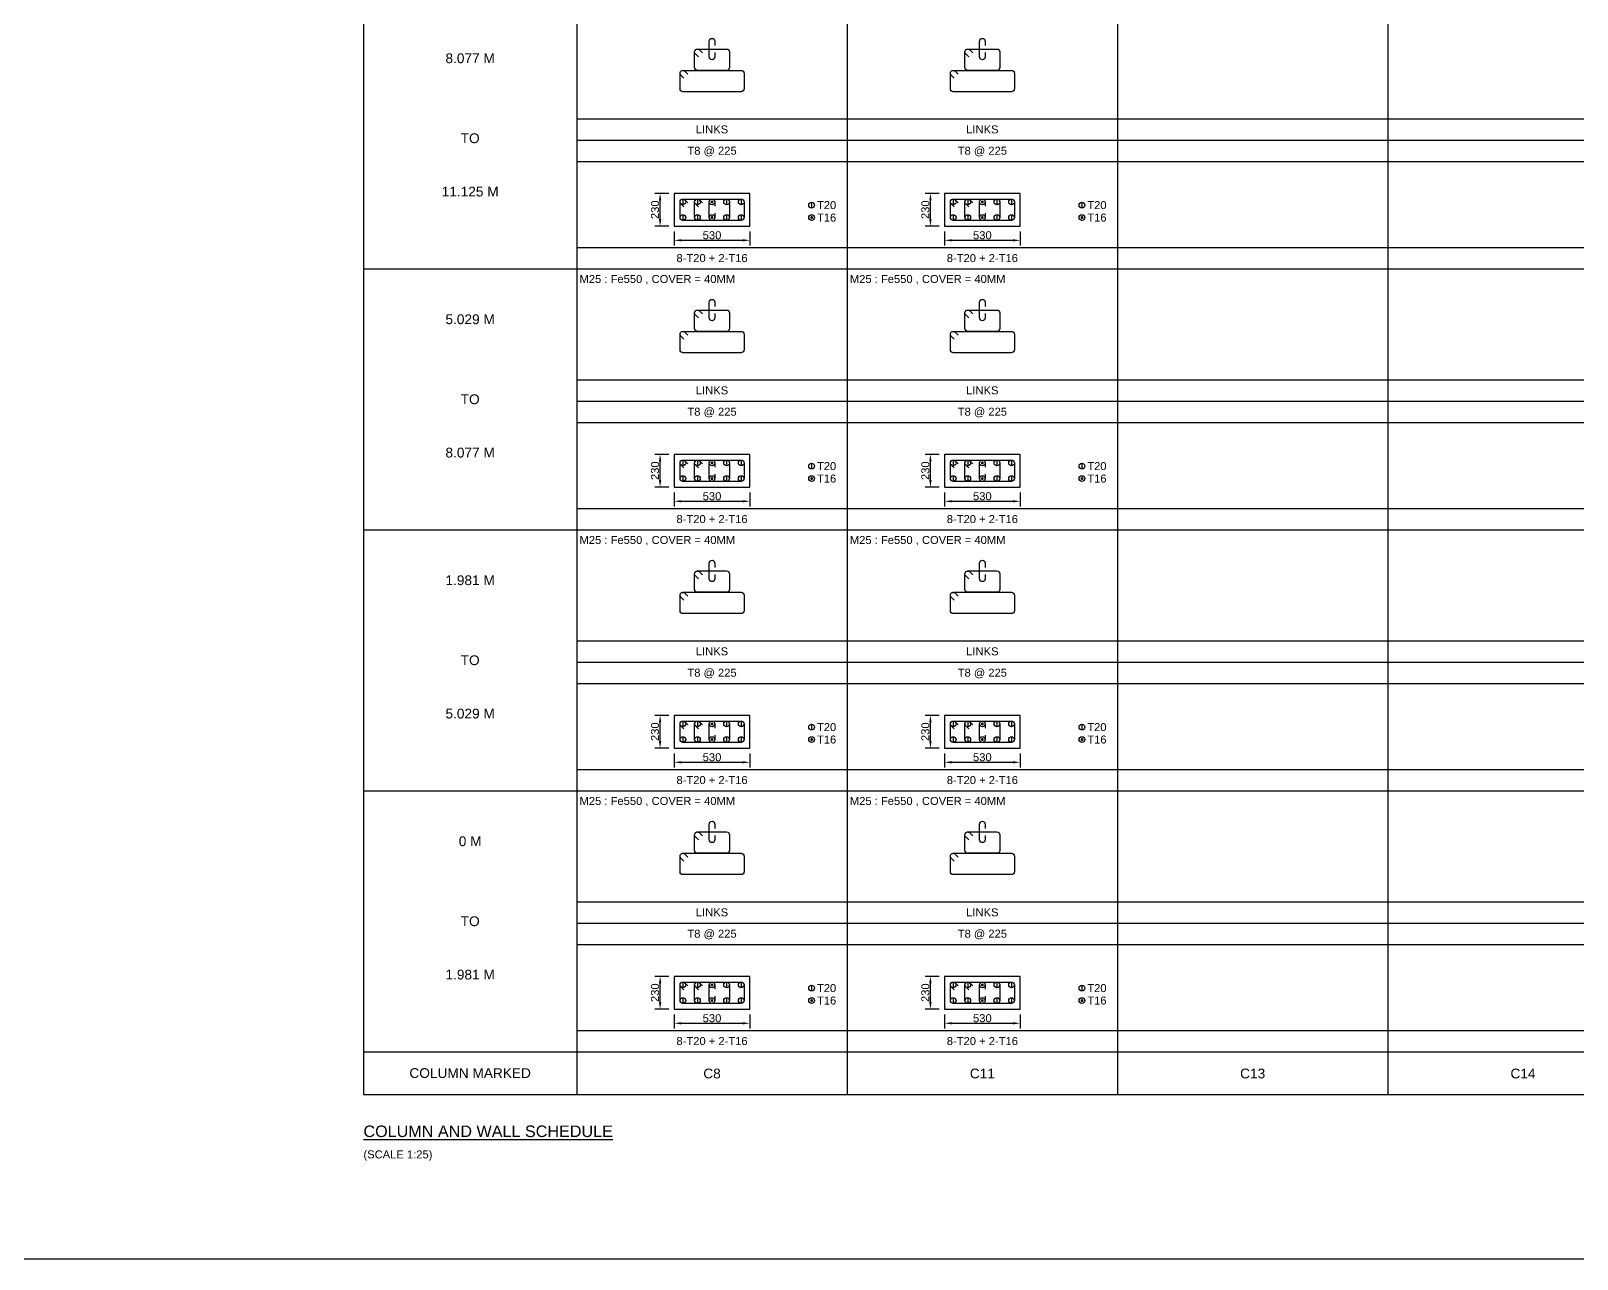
# Model space of a CAD drawing. Header units: inches. Extents: x -816171 to 9366335, y -450961 to 689132.
# Drawn here: x -94501 to -51032, y -22508 to 12033 of the extents above; entities that cross this region are included whole.
import ezdxf
from ezdxf.enums import TextEntityAlignment as Align

# ---------------------------------------------------------------- set-up
doc = ezdxf.new("R2010")
doc.units = ezdxf.units.IN
doc.header["$MEASUREMENT"] = 0
for name, color, linetype in [('Concrete Line', 2, 'Continuous'), ('Dim', 31, 'Continuous'), ('Labels', 4, 'Continuous'), ('Link', 225, 'Continuous'), ('Reinforcement', 130, 'Continuous'), ('Schedule Border', 60, 'Continuous'), ('Schedule Header', 4, 'Continuous'), ('Schedule Line', 60, 'Continuous'), ('Text', 31, 'Continuous')]:
    doc.layers.add(name, color=color, linetype=linetype)
doc.styles.add('SC-COL1', font='SansSerif')
doc.styles.add('SC-COL2', font='SansSerif')
doc.dimstyles.new('ColumnSch', dxfattribs={"dimtxt": 225, "dimasz": 200, "dimexe": 150, "dimexo": 150, "dimgap": 25, "dimtad": 1, "dimtoh": 1, "dimdec": 4, "dimzin": 0, "dimdsep": 46, "dimtxsty": 'SC-COL2', "dimcen": 0.09, "dimclrd": 8, "dimclre": 8, "dimclrt": 31, "dimadec": 0, "dimazin": 0, "dimtfac": 1, "dimtdec": 0, "dimtix": 1, "dimtofl": 0, "dimtmove": 0, "dimatfit": 3, "dimfxl": 1, "dimtolj": 1, "dimtzin": 0, "dimarcsym": 0})

# ---------------------------------------------------------------- blocks, each defined once
blk = doc.blocks.new('*D320')
at = {"layer": 'DEFPOINTS', "color": 0, "transparency": 16777216}
for p in [(-76413, -15476), (-74293, -15476), (-74293, -15876)]:
    blk.add_point(p, dxfattribs=at)
at = {"layer": 'Dim', "color": 8, "lineweight": -2, "transparency": 16777216}
for p, q in [((-76413, -15626), (-76413, -16026)), ((-74293, -15626), (-74293, -16026)), ((-76213, -15876), (-74493, -15876))]:
    blk.add_line(p, q, dxfattribs=at)
at = {"layer": 'Dim', "color": 8, "transparency": 16777216}
for points in [[(-76213, -15843), (-76213, -15909), (-76413, -15876)], [(-74493, -15843), (-74493, -15909), (-74293, -15876)]]:
    blk.add_solid(points, dxfattribs=at)
at = {"layer": 'Dim', "color": 31, "transparency": 16777216, "insert": (-75353, -15735), "char_height": 225, "attachment_point": 5, "style": 'SC-COL2'}
blk.add_mtext('\\A1;530', dxfattribs=at)
blk = doc.blocks.new('*D321')
at = {"layer": 'DEFPOINTS', "color": 0, "transparency": 16777216}
for p in [(-76813, -14556), (-76413, -14556), (-76413, -15476)]:
    blk.add_point(p, dxfattribs=at)
at = {"layer": 'Dim', "color": 8, "lineweight": -2, "transparency": 16777216}
for p, q in [((-76563, -14556), (-76963, -14556)), ((-76813, -15276), (-76813, -14756)), ((-76563, -15476), (-76963, -15476))]:
    blk.add_line(p, q, dxfattribs=at)
at = {"layer": 'Dim', "color": 8, "transparency": 16777216}
for points in [[(-76846, -14756), (-76779, -14756), (-76813, -14556)], [(-76846, -15276), (-76779, -15276), (-76813, -15476)]]:
    blk.add_solid(points, dxfattribs=at)
at = {"layer": 'Dim', "color": 31, "transparency": 16777216, "insert": (-76954, -15016), "char_height": 225, "attachment_point": 5, "rotation": 90, "style": 'SC-COL2'}
blk.add_mtext('\\A1;230', dxfattribs=at)
blk = doc.blocks.new('*D322')
at = {"layer": 'DEFPOINTS', "color": 0, "transparency": 16777216}
for p in [(-76413, -8136), (-74293, -8136), (-74293, -8536)]:
    blk.add_point(p, dxfattribs=at)
at = {"layer": 'Dim', "color": 8, "lineweight": -2, "transparency": 16777216}
for p, q in [((-76413, -8286), (-76413, -8686)), ((-76213, -8536), (-74493, -8536)), ((-74293, -8286), (-74293, -8686))]:
    blk.add_line(p, q, dxfattribs=at)
at = {"layer": 'Dim', "color": 8, "transparency": 16777216}
for points in [[(-76213, -8503), (-76213, -8569), (-76413, -8536)], [(-74493, -8503), (-74493, -8569), (-74293, -8536)]]:
    blk.add_solid(points, dxfattribs=at)
at = {"layer": 'Dim', "color": 31, "transparency": 16777216, "insert": (-75353, -8395), "char_height": 225, "attachment_point": 5, "style": 'SC-COL2'}
blk.add_mtext('\\A1;530', dxfattribs=at)
blk = doc.blocks.new('*D323')
at = {"layer": 'DEFPOINTS', "color": 0, "transparency": 16777216}
for p in [(-76813, -7216), (-76413, -7216), (-76413, -8136)]:
    blk.add_point(p, dxfattribs=at)
at = {"layer": 'Dim', "color": 8, "lineweight": -2, "transparency": 16777216}
for p, q in [((-76563, -7216), (-76963, -7216)), ((-76813, -7936), (-76813, -7416)), ((-76563, -8136), (-76963, -8136))]:
    blk.add_line(p, q, dxfattribs=at)
at = {"layer": 'Dim', "color": 8, "transparency": 16777216}
for points in [[(-76846, -7416), (-76779, -7416), (-76813, -7216)], [(-76846, -7936), (-76779, -7936), (-76813, -8136)]]:
    blk.add_solid(points, dxfattribs=at)
at = {"layer": 'Dim', "color": 31, "transparency": 16777216, "insert": (-76954, -7676), "char_height": 225, "attachment_point": 5, "rotation": 90, "style": 'SC-COL2'}
blk.add_mtext('\\A1;230', dxfattribs=at)
blk = doc.blocks.new('*D318')
at = {"layer": 'DEFPOINTS', "color": 0, "transparency": 16777216}
for p in [(-76413, -796), (-74293, -796), (-74293, -1196)]:
    blk.add_point(p, dxfattribs=at)
at = {"layer": 'Dim', "color": 8, "lineweight": -2, "transparency": 16777216}
for p, q in [((-76413, -946), (-76413, -1346)), ((-76213, -1196), (-74493, -1196)), ((-74293, -946), (-74293, -1346))]:
    blk.add_line(p, q, dxfattribs=at)
at = {"layer": 'Dim', "color": 8, "transparency": 16777216}
for points in [[(-76213, -1163), (-76213, -1229), (-76413, -1196)], [(-74493, -1163), (-74493, -1229), (-74293, -1196)]]:
    blk.add_solid(points, dxfattribs=at)
at = {"layer": 'Dim', "color": 31, "transparency": 16777216, "insert": (-75353, -1055), "char_height": 225, "attachment_point": 5, "style": 'SC-COL2'}
blk.add_mtext('\\A1;530', dxfattribs=at)
blk = doc.blocks.new('*D319')
at = {"layer": 'DEFPOINTS', "color": 0, "transparency": 16777216}
for p in [(-76813, 124), (-76413, 124), (-76413, -796)]:
    blk.add_point(p, dxfattribs=at)
at = {"layer": 'Dim', "color": 8, "lineweight": -2, "transparency": 16777216}
for p, q in [((-76563, 124), (-76963, 124)), ((-76813, -596), (-76813, -76)), ((-76563, -796), (-76963, -796))]:
    blk.add_line(p, q, dxfattribs=at)
at = {"layer": 'Dim', "color": 8, "transparency": 16777216}
for points in [[(-76846, -76), (-76779, -76), (-76813, 124)], [(-76846, -596), (-76779, -596), (-76813, -796)]]:
    blk.add_solid(points, dxfattribs=at)
at = {"layer": 'Dim', "color": 31, "transparency": 16777216, "insert": (-76954, -336), "char_height": 225, "attachment_point": 5, "rotation": 90, "style": 'SC-COL2'}
blk.add_mtext('\\A1;230', dxfattribs=at)
blk = doc.blocks.new('*D314')
at = {"layer": 'DEFPOINTS', "color": 0, "transparency": 16777216}
for p in [(-76413, 6544), (-74293, 6544), (-74293, 6144)]:
    blk.add_point(p, dxfattribs=at)
at = {"layer": 'Dim', "color": 8, "lineweight": -2, "transparency": 16777216}
for p, q in [((-76413, 6394), (-76413, 5994)), ((-76213, 6144), (-74493, 6144)), ((-74293, 6394), (-74293, 5994))]:
    blk.add_line(p, q, dxfattribs=at)
at = {"layer": 'Dim', "color": 8, "transparency": 16777216}
for points in [[(-76213, 6177), (-76213, 6111), (-76413, 6144)], [(-74493, 6177), (-74493, 6111), (-74293, 6144)]]:
    blk.add_solid(points, dxfattribs=at)
at = {"layer": 'Dim', "color": 31, "transparency": 16777216, "insert": (-75353, 6285), "char_height": 225, "attachment_point": 5, "style": 'SC-COL2'}
blk.add_mtext('\\A1;530', dxfattribs=at)
blk = doc.blocks.new('*D315')
at = {"layer": 'DEFPOINTS', "color": 0, "transparency": 16777216}
for p in [(-76813, 7464), (-76413, 7464), (-76413, 6544)]:
    blk.add_point(p, dxfattribs=at)
at = {"layer": 'Dim', "color": 8, "lineweight": -2, "transparency": 16777216}
for p, q in [((-76563, 7464), (-76963, 7464)), ((-76813, 6744), (-76813, 7264)), ((-76563, 6544), (-76963, 6544))]:
    blk.add_line(p, q, dxfattribs=at)
at = {"layer": 'Dim', "color": 8, "transparency": 16777216}
for points in [[(-76846, 7264), (-76779, 7264), (-76813, 7464)], [(-76846, 6744), (-76779, 6744), (-76813, 6544)]]:
    blk.add_solid(points, dxfattribs=at)
at = {"layer": 'Dim', "color": 31, "transparency": 16777216, "insert": (-76954, 7004), "char_height": 225, "attachment_point": 5, "rotation": 90, "style": 'SC-COL2'}
blk.add_mtext('\\A1;230', dxfattribs=at)
blk = doc.blocks.new('*D316')
at = {"layer": 'DEFPOINTS', "color": 0, "transparency": 16777216}
for p in [(-68813, -15476), (-66693, -15476), (-66693, -15876)]:
    blk.add_point(p, dxfattribs=at)
at = {"layer": 'Dim', "color": 8, "lineweight": -2, "transparency": 16777216}
for p, q in [((-68813, -15626), (-68813, -16026)), ((-66693, -15626), (-66693, -16026)), ((-68613, -15876), (-66893, -15876))]:
    blk.add_line(p, q, dxfattribs=at)
at = {"layer": 'Dim', "color": 8, "transparency": 16777216}
for points in [[(-68613, -15843), (-68613, -15909), (-68813, -15876)], [(-66893, -15843), (-66893, -15909), (-66693, -15876)]]:
    blk.add_solid(points, dxfattribs=at)
at = {"layer": 'Dim', "color": 31, "transparency": 16777216, "insert": (-67753, -15735), "char_height": 225, "attachment_point": 5, "style": 'SC-COL2'}
blk.add_mtext('\\A1;530', dxfattribs=at)
blk = doc.blocks.new('*D317')
at = {"layer": 'DEFPOINTS', "color": 0, "transparency": 16777216}
for p in [(-69213, -14556), (-68813, -14556), (-68813, -15476)]:
    blk.add_point(p, dxfattribs=at)
at = {"layer": 'Dim', "color": 8, "lineweight": -2, "transparency": 16777216}
for p, q in [((-68963, -14556), (-69363, -14556)), ((-69213, -15276), (-69213, -14756)), ((-68963, -15476), (-69363, -15476))]:
    blk.add_line(p, q, dxfattribs=at)
at = {"layer": 'Dim', "color": 8, "transparency": 16777216}
for points in [[(-69246, -14756), (-69179, -14756), (-69213, -14556)], [(-69246, -15276), (-69179, -15276), (-69213, -15476)]]:
    blk.add_solid(points, dxfattribs=at)
at = {"layer": 'Dim', "color": 31, "transparency": 16777216, "insert": (-69354, -15016), "char_height": 225, "attachment_point": 5, "rotation": 90, "style": 'SC-COL2'}
blk.add_mtext('\\A1;230', dxfattribs=at)
blk = doc.blocks.new('*D312')
at = {"layer": 'DEFPOINTS', "color": 0, "transparency": 16777216}
for p in [(-68813, -8136), (-66693, -8136), (-66693, -8536)]:
    blk.add_point(p, dxfattribs=at)
at = {"layer": 'Dim', "color": 8, "lineweight": -2, "transparency": 16777216}
for p, q in [((-68813, -8286), (-68813, -8686)), ((-68613, -8536), (-66893, -8536)), ((-66693, -8286), (-66693, -8686))]:
    blk.add_line(p, q, dxfattribs=at)
at = {"layer": 'Dim', "color": 8, "transparency": 16777216}
for points in [[(-68613, -8503), (-68613, -8569), (-68813, -8536)], [(-66893, -8503), (-66893, -8569), (-66693, -8536)]]:
    blk.add_solid(points, dxfattribs=at)
at = {"layer": 'Dim', "color": 31, "transparency": 16777216, "insert": (-67753, -8395), "char_height": 225, "attachment_point": 5, "style": 'SC-COL2'}
blk.add_mtext('\\A1;530', dxfattribs=at)
blk = doc.blocks.new('*D313')
at = {"layer": 'DEFPOINTS', "color": 0, "transparency": 16777216}
for p in [(-69213, -7216), (-68813, -7216), (-68813, -8136)]:
    blk.add_point(p, dxfattribs=at)
at = {"layer": 'Dim', "color": 8, "lineweight": -2, "transparency": 16777216}
for p, q in [((-68963, -7216), (-69363, -7216)), ((-69213, -7936), (-69213, -7416)), ((-68963, -8136), (-69363, -8136))]:
    blk.add_line(p, q, dxfattribs=at)
at = {"layer": 'Dim', "color": 8, "transparency": 16777216}
for points in [[(-69246, -7416), (-69179, -7416), (-69213, -7216)], [(-69246, -7936), (-69179, -7936), (-69213, -8136)]]:
    blk.add_solid(points, dxfattribs=at)
at = {"layer": 'Dim', "color": 31, "transparency": 16777216, "insert": (-69354, -7676), "char_height": 225, "attachment_point": 5, "rotation": 90, "style": 'SC-COL2'}
blk.add_mtext('\\A1;230', dxfattribs=at)
blk = doc.blocks.new('*D308')
at = {"layer": 'DEFPOINTS', "color": 0, "transparency": 16777216}
for p in [(-68813, -796), (-66693, -796), (-66693, -1196)]:
    blk.add_point(p, dxfattribs=at)
at = {"layer": 'Dim', "color": 8, "lineweight": -2, "transparency": 16777216}
for p, q in [((-68813, -946), (-68813, -1346)), ((-68613, -1196), (-66893, -1196)), ((-66693, -946), (-66693, -1346))]:
    blk.add_line(p, q, dxfattribs=at)
at = {"layer": 'Dim', "color": 8, "transparency": 16777216}
for points in [[(-68613, -1163), (-68613, -1229), (-68813, -1196)], [(-66893, -1163), (-66893, -1229), (-66693, -1196)]]:
    blk.add_solid(points, dxfattribs=at)
at = {"layer": 'Dim', "color": 31, "transparency": 16777216, "insert": (-67753, -1055), "char_height": 225, "attachment_point": 5, "style": 'SC-COL2'}
blk.add_mtext('\\A1;530', dxfattribs=at)
blk = doc.blocks.new('*D309')
at = {"layer": 'DEFPOINTS', "color": 0, "transparency": 16777216}
for p in [(-69213, 124), (-68813, 124), (-68813, -796)]:
    blk.add_point(p, dxfattribs=at)
at = {"layer": 'Dim', "color": 8, "lineweight": -2, "transparency": 16777216}
for p, q in [((-68963, 124), (-69363, 124)), ((-69213, -596), (-69213, -76)), ((-68963, -796), (-69363, -796))]:
    blk.add_line(p, q, dxfattribs=at)
at = {"layer": 'Dim', "color": 8, "transparency": 16777216}
for points in [[(-69246, -76), (-69179, -76), (-69213, 124)], [(-69246, -596), (-69179, -596), (-69213, -796)]]:
    blk.add_solid(points, dxfattribs=at)
at = {"layer": 'Dim', "color": 31, "transparency": 16777216, "insert": (-69354, -336), "char_height": 225, "attachment_point": 5, "rotation": 90, "style": 'SC-COL2'}
blk.add_mtext('\\A1;230', dxfattribs=at)
blk = doc.blocks.new('*D310')
at = {"layer": 'DEFPOINTS', "color": 0, "transparency": 16777216}
for p in [(-68813, 6544), (-66693, 6544), (-66693, 6144)]:
    blk.add_point(p, dxfattribs=at)
at = {"layer": 'Dim', "color": 8, "lineweight": -2, "transparency": 16777216}
for p, q in [((-68813, 6394), (-68813, 5994)), ((-68613, 6144), (-66893, 6144)), ((-66693, 6394), (-66693, 5994))]:
    blk.add_line(p, q, dxfattribs=at)
at = {"layer": 'Dim', "color": 8, "transparency": 16777216}
for points in [[(-68613, 6177), (-68613, 6111), (-68813, 6144)], [(-66893, 6177), (-66893, 6111), (-66693, 6144)]]:
    blk.add_solid(points, dxfattribs=at)
at = {"layer": 'Dim', "color": 31, "transparency": 16777216, "insert": (-67753, 6285), "char_height": 225, "attachment_point": 5, "style": 'SC-COL2'}
blk.add_mtext('\\A1;530', dxfattribs=at)
blk = doc.blocks.new('*D311')
at = {"layer": 'DEFPOINTS', "color": 0, "transparency": 16777216}
for p in [(-69213, 7464), (-68813, 7464), (-68813, 6544)]:
    blk.add_point(p, dxfattribs=at)
at = {"layer": 'Dim', "color": 8, "lineweight": -2, "transparency": 16777216}
for p, q in [((-68963, 7464), (-69363, 7464)), ((-69213, 6744), (-69213, 7264)), ((-68963, 6544), (-69363, 6544))]:
    blk.add_line(p, q, dxfattribs=at)
at = {"layer": 'Dim', "color": 8, "transparency": 16777216}
for points in [[(-69246, 7264), (-69179, 7264), (-69213, 7464)], [(-69246, 6744), (-69179, 6744), (-69213, 6544)]]:
    blk.add_solid(points, dxfattribs=at)
at = {"layer": 'Dim', "color": 31, "transparency": 16777216, "insert": (-69354, 7004), "char_height": 225, "attachment_point": 5, "rotation": 90, "style": 'SC-COL2'}
blk.add_mtext('\\A1;230', dxfattribs=at)

msp = doc.modelspace()

# ---------------------------------------------------------------- linework, layer by layer
msp.add_lwpolyline([(-95907.23439, 31770.64531), (-10397.00069, 31770.64531), (-10397.00069, -22507.8199), (-95907.23439, -22507.8199)])
at = {"layer": 'Concrete Line'}
for points in [[(-74292.59089, 7463.89596), (-76412.59089, 7463.89596)], [(-76412.59089, 7463.89596), (-76412.59089, 6543.89596)], [(-74292.59089, 6543.89596), (-74292.59089, 7463.89596)], [(-66692.59089, 7463.89596), (-68812.59089, 7463.89596)], [(-68812.59089, 7463.89596), (-68812.59089, 6543.89596)], [(-66692.59089, 6543.89596), (-66692.59089, 7463.89596)], [(-76412.59089, 6543.89596), (-74292.59089, 6543.89596)], [(-68812.59089, 6543.89596), (-66692.59089, 6543.89596)], [(-74292.59089, 123.89596), (-76412.59089, 123.89596)], [(-76412.59089, 123.89596), (-76412.59089, -796.10404)], [(-74292.59089, -796.10404), (-74292.59089, 123.89596)], [(-66692.59089, 123.89596), (-68812.59089, 123.89596)], [(-68812.59089, 123.89596), (-68812.59089, -796.10404)], [(-66692.59089, -796.10404), (-66692.59089, 123.89596)], [(-76412.59089, -796.10404), (-74292.59089, -796.10404)], [(-68812.59089, -796.10404), (-66692.59089, -796.10404)], [(-74292.59089, -7216.10404), (-76412.59089, -7216.10404)], [(-76412.59089, -7216.10404), (-76412.59089, -8136.10404)], [(-74292.59089, -8136.10404), (-74292.59089, -7216.10404)], [(-66692.59089, -7216.10404), (-68812.59089, -7216.10404)], [(-68812.59089, -7216.10404), (-68812.59089, -8136.10404)], [(-66692.59089, -8136.10404), (-66692.59089, -7216.10404)], [(-76412.59089, -8136.10404), (-74292.59089, -8136.10404)], [(-68812.59089, -8136.10404), (-66692.59089, -8136.10404)], [(-74292.59089, -14556.10404), (-76412.59089, -14556.10404)], [(-76412.59089, -14556.10404), (-76412.59089, -15476.10404)], [(-74292.59089, -15476.10404), (-74292.59089, -14556.10404)], [(-66692.59089, -14556.10404), (-68812.59089, -14556.10404)], [(-68812.59089, -14556.10404), (-68812.59089, -15476.10404)], [(-66692.59089, -15476.10404), (-66692.59089, -14556.10404)], [(-76412.59089, -15476.10404), (-74292.59089, -15476.10404)], [(-68812.59089, -15476.10404), (-66692.59089, -15476.10404)]]:
    msp.add_lwpolyline(points, dxfattribs=at)
at = {"layer": 'Link'}
for points in [[(-75272.59089, 11423.89596), (-75272.59089, 11303.89596, -1), (-75432.59089, 11303.89596), (-75432.59089, 11743.89596, -1), (-75272.59089, 11743.89596), (-75272.59089, 11623.89596)], [(-67672.59089, 11423.89596), (-67672.59089, 11303.89596, -1), (-67832.59089, 11303.89596), (-67832.59089, 11743.89596, -1), (-67672.59089, 11743.89596), (-67672.59089, 11623.89596)], [(-75734.30688, 11302.47456), (-75819.15954, 11387.32752, -0.6681779738), (-75762.59089, 11523.89596), (-74942.59089, 11523.89596, -0.4142135624), (-74862.59089, 11443.89596), (-74862.59089, 11003.89596, -0.4142135624), (-74942.59089, 10923.89596), (-75762.59089, 10923.89596, -0.4142135624), (-75842.59089, 11003.89596), (-75842.59089, 11443.89596, -0.6681793021), (-75706.02225, 11500.4644), (-75621.16959, 11415.61143)], [(-68134.30688, 11302.47456), (-68219.15954, 11387.32752, -0.6681779738), (-68162.59089, 11523.89596), (-67342.59089, 11523.89596, -0.4142135624), (-67262.59089, 11443.89596), (-67262.59089, 11003.89596, -0.4142135624), (-67342.59089, 10923.89596), (-68162.59089, 10923.89596, -0.4142135624), (-68242.59089, 11003.89596), (-68242.59089, 11443.89596, -0.6681793021), (-68106.02225, 11500.4644), (-68021.16959, 11415.61143)], [(-76144.30688, 10702.47456), (-76229.15954, 10787.32752, -0.6681779738), (-76172.59089, 10923.89596), (-74532.59089, 10923.89596, -0.4142135624), (-74452.59089, 10843.89596), (-74452.59089, 10403.89596, -0.4142135624), (-74532.59089, 10323.89596), (-76172.59089, 10323.89596, -0.4142135624), (-76252.59089, 10403.89596), (-76252.59089, 10843.89596, -0.6681793021), (-76116.02225, 10900.4644), (-76031.16959, 10815.61143)], [(-68544.30688, 10702.47456), (-68629.15954, 10787.32752, -0.6681779738), (-68572.59089, 10923.89596), (-66932.59089, 10923.89596, -0.4142135624), (-66852.59089, 10843.89596), (-66852.59089, 10403.89596, -0.4142135624), (-66932.59089, 10323.89596), (-68572.59089, 10323.89596, -0.4142135624), (-68652.59089, 10403.89596), (-68652.59089, 10843.89596, -0.6681793021), (-68516.02225, 10900.4644), (-68431.16959, 10815.61143)], [(-76144.30688, 7082.47456), (-76229.15954, 7167.32752, -0.6681779738), (-76172.59089, 7303.89596), (-74532.59089, 7303.89596, -0.4142135624), (-74452.59089, 7223.89596), (-74452.59089, 6783.89596, -0.4142135624), (-74532.59089, 6703.89596), (-76172.59089, 6703.89596, -0.4142135624), (-76252.59089, 6783.89596), (-76252.59089, 7223.89596, -0.6681793021), (-76116.02225, 7280.4644), (-76031.16959, 7195.61143)], [(-75734.30688, 7082.47456), (-75819.15954, 7167.32752, -0.6681779738), (-75762.59089, 7303.89596), (-74942.59089, 7303.89596, -0.4142135624), (-74862.59089, 7223.89596), (-74862.59089, 6783.89596, -0.4142135624), (-74942.59089, 6703.89596), (-75762.59089, 6703.89596, -0.4142135624), (-75842.59089, 6783.89596), (-75842.59089, 7223.89596, -0.6681793021), (-75706.02225, 7280.4644), (-75621.16959, 7195.61143)], [(-75272.59089, 6903.89596), (-75272.59089, 6783.89596, -1), (-75432.59089, 6783.89596), (-75432.59089, 7223.89596, -1), (-75272.59089, 7223.89596), (-75272.59089, 7103.89596)], [(-68544.30688, 7082.47456), (-68629.15954, 7167.32752, -0.6681779738), (-68572.59089, 7303.89596), (-66932.59089, 7303.89596, -0.4142135624), (-66852.59089, 7223.89596), (-66852.59089, 6783.89596, -0.4142135624), (-66932.59089, 6703.89596), (-68572.59089, 6703.89596, -0.4142135624), (-68652.59089, 6783.89596), (-68652.59089, 7223.89596, -0.6681793021), (-68516.02225, 7280.4644), (-68431.16959, 7195.61143)], [(-68134.30688, 7082.47456), (-68219.15954, 7167.32752, -0.6681779738), (-68162.59089, 7303.89596), (-67342.59089, 7303.89596, -0.4142135624), (-67262.59089, 7223.89596), (-67262.59089, 6783.89596, -0.4142135624), (-67342.59089, 6703.89596), (-68162.59089, 6703.89596, -0.4142135624), (-68242.59089, 6783.89596), (-68242.59089, 7223.89596, -0.6681793021), (-68106.02225, 7280.4644), (-68021.16959, 7195.61143)], [(-67672.59089, 6903.89596), (-67672.59089, 6783.89596, -1), (-67832.59089, 6783.89596), (-67832.59089, 7223.89596, -1), (-67672.59089, 7223.89596), (-67672.59089, 7103.89596)], [(-75272.59089, 4083.89596), (-75272.59089, 3963.89596, -1), (-75432.59089, 3963.89596), (-75432.59089, 4403.89596, -1), (-75272.59089, 4403.89596), (-75272.59089, 4283.89596)], [(-67672.59089, 4083.89596), (-67672.59089, 3963.89596, -1), (-67832.59089, 3963.89596), (-67832.59089, 4403.89596, -1), (-67672.59089, 4403.89596), (-67672.59089, 4283.89596)], [(-75734.30688, 3962.47456), (-75819.15954, 4047.32752, -0.6681779738), (-75762.59089, 4183.89596), (-74942.59089, 4183.89596, -0.4142135624), (-74862.59089, 4103.89596), (-74862.59089, 3663.89596, -0.4142135624), (-74942.59089, 3583.89596), (-75762.59089, 3583.89596, -0.4142135624), (-75842.59089, 3663.89596), (-75842.59089, 4103.89596, -0.6681793021), (-75706.02225, 4160.4644), (-75621.16959, 4075.61143)], [(-68134.30688, 3962.47456), (-68219.15954, 4047.32752, -0.6681779738), (-68162.59089, 4183.89596), (-67342.59089, 4183.89596, -0.4142135624), (-67262.59089, 4103.89596), (-67262.59089, 3663.89596, -0.4142135624), (-67342.59089, 3583.89596), (-68162.59089, 3583.89596, -0.4142135624), (-68242.59089, 3663.89596), (-68242.59089, 4103.89596, -0.6681793021), (-68106.02225, 4160.4644), (-68021.16959, 4075.61143)], [(-76144.30688, 3362.47456), (-76229.15954, 3447.32752, -0.6681779738), (-76172.59089, 3583.89596), (-74532.59089, 3583.89596, -0.4142135624), (-74452.59089, 3503.89596), (-74452.59089, 3063.89596, -0.4142135624), (-74532.59089, 2983.89596), (-76172.59089, 2983.89596, -0.4142135624), (-76252.59089, 3063.89596), (-76252.59089, 3503.89596, -0.6681793021), (-76116.02225, 3560.4644), (-76031.16959, 3475.61143)], [(-68544.30688, 3362.47456), (-68629.15954, 3447.32752, -0.6681779738), (-68572.59089, 3583.89596), (-66932.59089, 3583.89596, -0.4142135624), (-66852.59089, 3503.89596), (-66852.59089, 3063.89596, -0.4142135624), (-66932.59089, 2983.89596), (-68572.59089, 2983.89596, -0.4142135624), (-68652.59089, 3063.89596), (-68652.59089, 3503.89596, -0.6681793021), (-68516.02225, 3560.4644), (-68431.16959, 3475.61143)], [(-76144.30688, -257.52544), (-76229.15954, -172.67248, -0.6681779738), (-76172.59089, -36.10404), (-74532.59089, -36.10404, -0.4142135624), (-74452.59089, -116.10404), (-74452.59089, -556.10404, -0.4142135624), (-74532.59089, -636.10404), (-76172.59089, -636.10404, -0.4142135624), (-76252.59089, -556.10404), (-76252.59089, -116.10404, -0.6681793021), (-76116.02225, -59.5356), (-76031.16959, -144.38857)], [(-75734.30688, -257.52544), (-75819.15954, -172.67248, -0.6681779738), (-75762.59089, -36.10404), (-74942.59089, -36.10404, -0.4142135624), (-74862.59089, -116.10404), (-74862.59089, -556.10404, -0.4142135624), (-74942.59089, -636.10404), (-75762.59089, -636.10404, -0.4142135624), (-75842.59089, -556.10404), (-75842.59089, -116.10404, -0.6681793021), (-75706.02225, -59.5356), (-75621.16959, -144.38857)], [(-75272.59089, -436.10404), (-75272.59089, -556.10404, -1), (-75432.59089, -556.10404), (-75432.59089, -116.10404, -1), (-75272.59089, -116.10404), (-75272.59089, -236.10404)], [(-68544.30688, -257.52544), (-68629.15954, -172.67248, -0.6681779738), (-68572.59089, -36.10404), (-66932.59089, -36.10404, -0.4142135624), (-66852.59089, -116.10404), (-66852.59089, -556.10404, -0.4142135624), (-66932.59089, -636.10404), (-68572.59089, -636.10404, -0.4142135624), (-68652.59089, -556.10404), (-68652.59089, -116.10404, -0.6681793021), (-68516.02225, -59.5356), (-68431.16959, -144.38857)], [(-68134.30688, -257.52544), (-68219.15954, -172.67248, -0.6681779738), (-68162.59089, -36.10404), (-67342.59089, -36.10404, -0.4142135624), (-67262.59089, -116.10404), (-67262.59089, -556.10404, -0.4142135624), (-67342.59089, -636.10404), (-68162.59089, -636.10404, -0.4142135624), (-68242.59089, -556.10404), (-68242.59089, -116.10404, -0.6681793021), (-68106.02225, -59.5356), (-68021.16959, -144.38857)], [(-67672.59089, -436.10404), (-67672.59089, -556.10404, -1), (-67832.59089, -556.10404), (-67832.59089, -116.10404, -1), (-67672.59089, -116.10404), (-67672.59089, -236.10404)], [(-75272.59089, -3256.10404), (-75272.59089, -3376.10404, -1), (-75432.59089, -3376.10404), (-75432.59089, -2936.10404, -1), (-75272.59089, -2936.10404), (-75272.59089, -3056.10404)], [(-67672.59089, -3256.10404), (-67672.59089, -3376.10404, -1), (-67832.59089, -3376.10404), (-67832.59089, -2936.10404, -1), (-67672.59089, -2936.10404), (-67672.59089, -3056.10404)], [(-75734.30688, -3377.52544), (-75819.15954, -3292.67248, -0.6681779738), (-75762.59089, -3156.10404), (-74942.59089, -3156.10404, -0.4142135624), (-74862.59089, -3236.10404), (-74862.59089, -3676.10404, -0.4142135624), (-74942.59089, -3756.10404), (-75762.59089, -3756.10404, -0.4142135624), (-75842.59089, -3676.10404), (-75842.59089, -3236.10404, -0.6681793021), (-75706.02225, -3179.5356), (-75621.16959, -3264.38857)], [(-68134.30688, -3377.52544), (-68219.15954, -3292.67248, -0.6681779738), (-68162.59089, -3156.10404), (-67342.59089, -3156.10404, -0.4142135624), (-67262.59089, -3236.10404), (-67262.59089, -3676.10404, -0.4142135624), (-67342.59089, -3756.10404), (-68162.59089, -3756.10404, -0.4142135624), (-68242.59089, -3676.10404), (-68242.59089, -3236.10404, -0.6681793021), (-68106.02225, -3179.5356), (-68021.16959, -3264.38857)], [(-76144.30688, -3977.52544), (-76229.15954, -3892.67248, -0.6681779738), (-76172.59089, -3756.10404), (-74532.59089, -3756.10404, -0.4142135624), (-74452.59089, -3836.10404), (-74452.59089, -4276.10404, -0.4142135624), (-74532.59089, -4356.10404), (-76172.59089, -4356.10404, -0.4142135624), (-76252.59089, -4276.10404), (-76252.59089, -3836.10404, -0.6681793021), (-76116.02225, -3779.5356), (-76031.16959, -3864.38857)], [(-68544.30688, -3977.52544), (-68629.15954, -3892.67248, -0.6681779738), (-68572.59089, -3756.10404), (-66932.59089, -3756.10404, -0.4142135624), (-66852.59089, -3836.10404), (-66852.59089, -4276.10404, -0.4142135624), (-66932.59089, -4356.10404), (-68572.59089, -4356.10404, -0.4142135624), (-68652.59089, -4276.10404), (-68652.59089, -3836.10404, -0.6681793021), (-68516.02225, -3779.5356), (-68431.16959, -3864.38857)], [(-76144.30688, -7597.52544), (-76229.15954, -7512.67248, -0.6681779738), (-76172.59089, -7376.10404), (-74532.59089, -7376.10404, -0.4142135624), (-74452.59089, -7456.10404), (-74452.59089, -7896.10404, -0.4142135624), (-74532.59089, -7976.10404), (-76172.59089, -7976.10404, -0.4142135624), (-76252.59089, -7896.10404), (-76252.59089, -7456.10404, -0.6681793021), (-76116.02225, -7399.5356), (-76031.16959, -7484.38857)], [(-75734.30688, -7597.52544), (-75819.15954, -7512.67248, -0.6681779738), (-75762.59089, -7376.10404), (-74942.59089, -7376.10404, -0.4142135624), (-74862.59089, -7456.10404), (-74862.59089, -7896.10404, -0.4142135624), (-74942.59089, -7976.10404), (-75762.59089, -7976.10404, -0.4142135624), (-75842.59089, -7896.10404), (-75842.59089, -7456.10404, -0.6681793021), (-75706.02225, -7399.5356), (-75621.16959, -7484.38857)], [(-75272.59089, -7776.10404), (-75272.59089, -7896.10404, -1), (-75432.59089, -7896.10404), (-75432.59089, -7456.10404, -1), (-75272.59089, -7456.10404), (-75272.59089, -7576.10404)], [(-68544.30688, -7597.52544), (-68629.15954, -7512.67248, -0.6681779738), (-68572.59089, -7376.10404), (-66932.59089, -7376.10404, -0.4142135624), (-66852.59089, -7456.10404), (-66852.59089, -7896.10404, -0.4142135624), (-66932.59089, -7976.10404), (-68572.59089, -7976.10404, -0.4142135624), (-68652.59089, -7896.10404), (-68652.59089, -7456.10404, -0.6681793021), (-68516.02225, -7399.5356), (-68431.16959, -7484.38857)], [(-68134.30688, -7597.52544), (-68219.15954, -7512.67248, -0.6681779738), (-68162.59089, -7376.10404), (-67342.59089, -7376.10404, -0.4142135624), (-67262.59089, -7456.10404), (-67262.59089, -7896.10404, -0.4142135624), (-67342.59089, -7976.10404), (-68162.59089, -7976.10404, -0.4142135624), (-68242.59089, -7896.10404), (-68242.59089, -7456.10404, -0.6681793021), (-68106.02225, -7399.5356), (-68021.16959, -7484.38857)], [(-67672.59089, -7776.10404), (-67672.59089, -7896.10404, -1), (-67832.59089, -7896.10404), (-67832.59089, -7456.10404, -1), (-67672.59089, -7456.10404), (-67672.59089, -7576.10404)], [(-75272.59089, -10596.10404), (-75272.59089, -10716.10404, -1), (-75432.59089, -10716.10404), (-75432.59089, -10276.10404, -1), (-75272.59089, -10276.10404), (-75272.59089, -10396.10404)], [(-67672.59089, -10596.10404), (-67672.59089, -10716.10404, -1), (-67832.59089, -10716.10404), (-67832.59089, -10276.10404, -1), (-67672.59089, -10276.10404), (-67672.59089, -10396.10404)], [(-75734.30688, -10717.52544), (-75819.15954, -10632.67248, -0.6681779738), (-75762.59089, -10496.10404), (-74942.59089, -10496.10404, -0.4142135624), (-74862.59089, -10576.10404), (-74862.59089, -11016.10404, -0.4142135624), (-74942.59089, -11096.10404), (-75762.59089, -11096.10404, -0.4142135624), (-75842.59089, -11016.10404), (-75842.59089, -10576.10404, -0.6681793021), (-75706.02225, -10519.5356), (-75621.16959, -10604.38857)], [(-68134.30688, -10717.52544), (-68219.15954, -10632.67248, -0.6681779738), (-68162.59089, -10496.10404), (-67342.59089, -10496.10404, -0.4142135624), (-67262.59089, -10576.10404), (-67262.59089, -11016.10404, -0.4142135624), (-67342.59089, -11096.10404), (-68162.59089, -11096.10404, -0.4142135624), (-68242.59089, -11016.10404), (-68242.59089, -10576.10404, -0.6681793021), (-68106.02225, -10519.5356), (-68021.16959, -10604.38857)], [(-76144.30688, -11317.52544), (-76229.15954, -11232.67248, -0.6681779738), (-76172.59089, -11096.10404), (-74532.59089, -11096.10404, -0.4142135624), (-74452.59089, -11176.10404), (-74452.59089, -11616.10404, -0.4142135624), (-74532.59089, -11696.10404), (-76172.59089, -11696.10404, -0.4142135624), (-76252.59089, -11616.10404), (-76252.59089, -11176.10404, -0.6681793021), (-76116.02225, -11119.5356), (-76031.16959, -11204.38857)], [(-68544.30688, -11317.52544), (-68629.15954, -11232.67248, -0.6681779738), (-68572.59089, -11096.10404), (-66932.59089, -11096.10404, -0.4142135624), (-66852.59089, -11176.10404), (-66852.59089, -11616.10404, -0.4142135624), (-66932.59089, -11696.10404), (-68572.59089, -11696.10404, -0.4142135624), (-68652.59089, -11616.10404), (-68652.59089, -11176.10404, -0.6681793021), (-68516.02225, -11119.5356), (-68431.16959, -11204.38857)], [(-76144.30688, -14937.52544), (-76229.15954, -14852.67248, -0.6681779738), (-76172.59089, -14716.10404), (-74532.59089, -14716.10404, -0.4142135624), (-74452.59089, -14796.10404), (-74452.59089, -15236.10404, -0.4142135624), (-74532.59089, -15316.10404), (-76172.59089, -15316.10404, -0.4142135624), (-76252.59089, -15236.10404), (-76252.59089, -14796.10404, -0.6681793021), (-76116.02225, -14739.5356), (-76031.16959, -14824.38857)], [(-75734.30688, -14937.52544), (-75819.15954, -14852.67248, -0.6681779738), (-75762.59089, -14716.10404), (-74942.59089, -14716.10404, -0.4142135624), (-74862.59089, -14796.10404), (-74862.59089, -15236.10404, -0.4142135624), (-74942.59089, -15316.10404), (-75762.59089, -15316.10404, -0.4142135624), (-75842.59089, -15236.10404), (-75842.59089, -14796.10404, -0.6681793021), (-75706.02225, -14739.5356), (-75621.16959, -14824.38857)], [(-75272.59089, -15116.10404), (-75272.59089, -15236.10404, -1), (-75432.59089, -15236.10404), (-75432.59089, -14796.10404, -1), (-75272.59089, -14796.10404), (-75272.59089, -14916.10404)], [(-68544.30688, -14937.52544), (-68629.15954, -14852.67248, -0.6681779738), (-68572.59089, -14716.10404), (-66932.59089, -14716.10404, -0.4142135624), (-66852.59089, -14796.10404), (-66852.59089, -15236.10404, -0.4142135624), (-66932.59089, -15316.10404), (-68572.59089, -15316.10404, -0.4142135624), (-68652.59089, -15236.10404), (-68652.59089, -14796.10404, -0.6681793021), (-68516.02225, -14739.5356), (-68431.16959, -14824.38857)], [(-68134.30688, -14937.52544), (-68219.15954, -14852.67248, -0.6681779738), (-68162.59089, -14716.10404), (-67342.59089, -14716.10404, -0.4142135624), (-67262.59089, -14796.10404), (-67262.59089, -15236.10404, -0.4142135624), (-67342.59089, -15316.10404), (-68162.59089, -15316.10404, -0.4142135624), (-68242.59089, -15236.10404), (-68242.59089, -14796.10404, -0.6681793021), (-68106.02225, -14739.5356), (-68021.16959, -14824.38857)], [(-67672.59089, -15116.10404), (-67672.59089, -15236.10404, -1), (-67832.59089, -15236.10404), (-67832.59089, -14796.10404, -1), (-67672.59089, -14796.10404), (-67672.59089, -14916.10404)]]:
    msp.add_lwpolyline(points, format="xyb", dxfattribs=at)
at = {"layer": 'Reinforcement', "color": 130}
for points in [[(-76172.59089, 7303.89596), (-76172.59089, 7143.89596)], [(-75762.59089, 7303.89596), (-75762.59089, 7143.89596)], [(-74942.59089, 7303.89596), (-74942.59089, 7143.89596)], [(-74532.59089, 7303.89596), (-74532.59089, 7143.89596)], [(-72552.59089, 7213.89596), (-72552.59089, 7053.89596)], [(-68572.59089, 7303.89596), (-68572.59089, 7143.89596)], [(-68162.59089, 7303.89596), (-68162.59089, 7143.89596)], [(-67342.59089, 7303.89596), (-67342.59089, 7143.89596)], [(-66932.59089, 7303.89596), (-66932.59089, 7143.89596)], [(-64952.59089, 7213.89596), (-64952.59089, 7053.89596)], [(-76172.59089, 6863.89596), (-76172.59089, 6703.89596)], [(-75762.59089, 6863.89596), (-75762.59089, 6703.89596)], [(-74942.59089, 6863.89596), (-74942.59089, 6703.89596)], [(-74532.59089, 6863.89596), (-74532.59089, 6703.89596)], [(-68572.59089, 6863.89596), (-68572.59089, 6703.89596)], [(-68162.59089, 6863.89596), (-68162.59089, 6703.89596)], [(-67342.59089, 6863.89596), (-67342.59089, 6703.89596)], [(-66932.59089, 6863.89596), (-66932.59089, 6703.89596)], [(-76172.59089, -36.10404), (-76172.59089, -196.10404)], [(-75762.59089, -36.10404), (-75762.59089, -196.10404)], [(-74942.59089, -36.10404), (-74942.59089, -196.10404)], [(-74532.59089, -36.10404), (-74532.59089, -196.10404)], [(-72552.59089, -126.10404), (-72552.59089, -286.10404)], [(-68572.59089, -36.10404), (-68572.59089, -196.10404)], [(-68162.59089, -36.10404), (-68162.59089, -196.10404)], [(-67342.59089, -36.10404), (-67342.59089, -196.10404)], [(-66932.59089, -36.10404), (-66932.59089, -196.10404)], [(-64952.59089, -126.10404), (-64952.59089, -286.10404)], [(-76172.59089, -476.10404), (-76172.59089, -636.10404)], [(-75762.59089, -476.10404), (-75762.59089, -636.10404)], [(-74942.59089, -476.10404), (-74942.59089, -636.10404)], [(-74532.59089, -476.10404), (-74532.59089, -636.10404)], [(-68572.59089, -476.10404), (-68572.59089, -636.10404)], [(-68162.59089, -476.10404), (-68162.59089, -636.10404)], [(-67342.59089, -476.10404), (-67342.59089, -636.10404)], [(-66932.59089, -476.10404), (-66932.59089, -636.10404)], [(-76172.59089, -7376.10404), (-76172.59089, -7536.10404)], [(-75762.59089, -7376.10404), (-75762.59089, -7536.10404)], [(-74942.59089, -7376.10404), (-74942.59089, -7536.10404)], [(-74532.59089, -7376.10404), (-74532.59089, -7536.10404)], [(-68572.59089, -7376.10404), (-68572.59089, -7536.10404)], [(-68162.59089, -7376.10404), (-68162.59089, -7536.10404)], [(-67342.59089, -7376.10404), (-67342.59089, -7536.10404)], [(-66932.59089, -7376.10404), (-66932.59089, -7536.10404)], [(-76172.59089, -7816.10404), (-76172.59089, -7976.10404)], [(-75762.59089, -7816.10404), (-75762.59089, -7976.10404)], [(-74942.59089, -7816.10404), (-74942.59089, -7976.10404)], [(-74532.59089, -7816.10404), (-74532.59089, -7976.10404)], [(-72552.59089, -7466.10404), (-72552.59089, -7626.10404)], [(-68572.59089, -7816.10404), (-68572.59089, -7976.10404)], [(-68162.59089, -7816.10404), (-68162.59089, -7976.10404)], [(-67342.59089, -7816.10404), (-67342.59089, -7976.10404)], [(-66932.59089, -7816.10404), (-66932.59089, -7976.10404)], [(-64952.59089, -7466.10404), (-64952.59089, -7626.10404)], [(-76172.59089, -14716.10404), (-76172.59089, -14876.10404)], [(-75762.59089, -14716.10404), (-75762.59089, -14876.10404)], [(-74942.59089, -14716.10404), (-74942.59089, -14876.10404)], [(-74532.59089, -14716.10404), (-74532.59089, -14876.10404)], [(-68572.59089, -14716.10404), (-68572.59089, -14876.10404)], [(-68162.59089, -14716.10404), (-68162.59089, -14876.10404)], [(-67342.59089, -14716.10404), (-67342.59089, -14876.10404)], [(-66932.59089, -14716.10404), (-66932.59089, -14876.10404)], [(-76172.59089, -15156.10404), (-76172.59089, -15316.10404)], [(-75762.59089, -15156.10404), (-75762.59089, -15316.10404)], [(-74942.59089, -15156.10404), (-74942.59089, -15316.10404)], [(-74532.59089, -15156.10404), (-74532.59089, -15316.10404)], [(-72552.59089, -14806.10404), (-72552.59089, -14966.10404)], [(-68572.59089, -15156.10404), (-68572.59089, -15316.10404)], [(-68162.59089, -15156.10404), (-68162.59089, -15316.10404)], [(-67342.59089, -15156.10404), (-67342.59089, -15316.10404)], [(-66932.59089, -15156.10404), (-66932.59089, -15316.10404)], [(-64952.59089, -14806.10404), (-64952.59089, -14966.10404)]]:
    msp.add_lwpolyline(points, dxfattribs=at)
at = {"layer": 'Reinforcement', "color": 130, "const_width": 40}
for points in [[(-75372.59089, 7223.89596, 1), (-75332.59089, 7223.89596, 1)], [(-67772.59089, 7223.89596, 1), (-67732.59089, 7223.89596, 1)], [(-75372.59089, 6783.89596, 1), (-75332.59089, 6783.89596, 1)], [(-72572.59089, 6783.89596, 1), (-72532.59089, 6783.89596, 1)], [(-67772.59089, 6783.89596, 1), (-67732.59089, 6783.89596, 1)], [(-64972.59089, 6783.89596, 1), (-64932.59089, 6783.89596, 1)], [(-75372.59089, -116.10404, 1), (-75332.59089, -116.10404, 1)], [(-67772.59089, -116.10404, 1), (-67732.59089, -116.10404, 1)], [(-75372.59089, -556.10404, 1), (-75332.59089, -556.10404, 1)], [(-72572.59089, -556.10404, 1), (-72532.59089, -556.10404, 1)], [(-67772.59089, -556.10404, 1), (-67732.59089, -556.10404, 1)], [(-64972.59089, -556.10404, 1), (-64932.59089, -556.10404, 1)], [(-75372.59089, -7456.10404, 1), (-75332.59089, -7456.10404, 1)], [(-67772.59089, -7456.10404, 1), (-67732.59089, -7456.10404, 1)], [(-75372.59089, -7896.10404, 1), (-75332.59089, -7896.10404, 1)], [(-72572.59089, -7896.10404, 1), (-72532.59089, -7896.10404, 1)], [(-67772.59089, -7896.10404, 1), (-67732.59089, -7896.10404, 1)], [(-64972.59089, -7896.10404, 1), (-64932.59089, -7896.10404, 1)], [(-75372.59089, -14796.10404, 1), (-75332.59089, -14796.10404, 1)], [(-67772.59089, -14796.10404, 1), (-67732.59089, -14796.10404, 1)], [(-75372.59089, -15236.10404, 1), (-75332.59089, -15236.10404, 1)], [(-72572.59089, -15236.10404, 1), (-72532.59089, -15236.10404, 1)], [(-67772.59089, -15236.10404, 1), (-67732.59089, -15236.10404, 1)], [(-64972.59089, -15236.10404, 1), (-64932.59089, -15236.10404, 1)]]:
    msp.add_lwpolyline(points, format="xyb", close=True, dxfattribs=at)
at = {"layer": 'Reinforcement', "color": 130}
for centre in [(-76172.59089, 7223.89596), (-75762.59089, 7223.89596), (-75352.59089, 7223.89596), (-74942.59089, 7223.89596), (-74532.59089, 7223.89596), (-72552.59089, 7133.89596), (-68572.59089, 7223.89596), (-68162.59089, 7223.89596), (-67752.59089, 7223.89596), (-67342.59089, 7223.89596), (-66932.59089, 7223.89596), (-64952.59089, 7133.89596), (-76172.59089, 6783.89596), (-75762.59089, 6783.89596), (-75352.59089, 6783.89596), (-74942.59089, 6783.89596), (-74532.59089, 6783.89596), (-72552.59089, 6783.89596), (-68572.59089, 6783.89596), (-68162.59089, 6783.89596), (-67752.59089, 6783.89596), (-67342.59089, 6783.89596), (-66932.59089, 6783.89596), (-64952.59089, 6783.89596), (-76172.59089, -116.10404), (-75762.59089, -116.10404), (-75352.59089, -116.10404), (-74942.59089, -116.10404), (-74532.59089, -116.10404), (-72552.59089, -206.10404), (-68572.59089, -116.10404), (-68162.59089, -116.10404), (-67752.59089, -116.10404), (-67342.59089, -116.10404), (-66932.59089, -116.10404), (-64952.59089, -206.10404), (-76172.59089, -556.10404), (-75762.59089, -556.10404), (-75352.59089, -556.10404), (-74942.59089, -556.10404), (-74532.59089, -556.10404), (-72552.59089, -556.10404), (-68572.59089, -556.10404), (-68162.59089, -556.10404), (-67752.59089, -556.10404), (-67342.59089, -556.10404), (-66932.59089, -556.10404), (-64952.59089, -556.10404), (-76172.59089, -7456.10404), (-75762.59089, -7456.10404), (-75352.59089, -7456.10404), (-74942.59089, -7456.10404), (-74532.59089, -7456.10404), (-68572.59089, -7456.10404), (-68162.59089, -7456.10404), (-67752.59089, -7456.10404), (-67342.59089, -7456.10404), (-66932.59089, -7456.10404), (-76172.59089, -7896.10404), (-75762.59089, -7896.10404), (-75352.59089, -7896.10404), (-74942.59089, -7896.10404), (-74532.59089, -7896.10404), (-72552.59089, -7546.10404), (-72552.59089, -7896.10404), (-68572.59089, -7896.10404), (-68162.59089, -7896.10404), (-67752.59089, -7896.10404), (-67342.59089, -7896.10404), (-66932.59089, -7896.10404), (-64952.59089, -7546.10404), (-64952.59089, -7896.10404), (-76172.59089, -14796.10404), (-75762.59089, -14796.10404), (-75352.59089, -14796.10404), (-74942.59089, -14796.10404), (-74532.59089, -14796.10404), (-68572.59089, -14796.10404), (-68162.59089, -14796.10404), (-67752.59089, -14796.10404), (-67342.59089, -14796.10404), (-66932.59089, -14796.10404), (-76172.59089, -15236.10404), (-75762.59089, -15236.10404), (-75352.59089, -15236.10404), (-74942.59089, -15236.10404), (-74532.59089, -15236.10404), (-72552.59089, -14886.10404), (-72552.59089, -15236.10404), (-68572.59089, -15236.10404), (-68162.59089, -15236.10404), (-67752.59089, -15236.10404), (-67342.59089, -15236.10404), (-66932.59089, -15236.10404), (-64952.59089, -14886.10404), (-64952.59089, -15236.10404)]:
    msp.add_circle(centre, 80, dxfattribs=at)
at = {"layer": 'Schedule Border'}
for p, q in [((-85152.59089, 27363.89596), (-85152.59089, -17876.10404)), ((-79152.59089, 27363.89596), (-79152.59089, -17876.10404)), ((-85152.59089, 5343.89596), (-33552.59089, 5343.89596)), ((-85152.59089, -1996.10404), (-33552.59089, -1996.10404)), ((-85152.59089, -9336.10404), (-33552.59089, -9336.10404)), ((-85152.59089, -16676.10404), (-33552.59089, -16676.10404)), ((-85152.59089, -17876.10404), (-33552.59089, -17876.10404)), ((-85152.59089, -17876.10404), (-33552.59089, -17876.10404))]:
    msp.add_line(p, q, dxfattribs=at)
at = {"layer": 'Schedule Line'}
for p, q in [((-71552.59089, 27363.89596), (-71552.59089, -17876.10404)), ((-63952.59089, 27363.89596), (-63952.59089, -17876.10404)), ((-56352.59089, 27363.89596), (-56352.59089, -17876.10404)), ((-79152.59089, 9563.89596), (-33552.59089, 9563.89596)), ((-79152.59089, 8963.89596), (-33552.59089, 8963.89596)), ((-79152.59089, 8363.89596), (-33552.59089, 8363.89596)), ((-79152.59089, 5943.89596), (-33552.59089, 5943.89596)), ((-79152.59089, 2223.89596), (-33552.59089, 2223.89596)), ((-79152.59089, 1623.89596), (-33552.59089, 1623.89596)), ((-79152.59089, 1023.89596), (-33552.59089, 1023.89596)), ((-79152.59089, -1396.10404), (-33552.59089, -1396.10404)), ((-79152.59089, -5116.10404), (-33552.59089, -5116.10404)), ((-79152.59089, -5716.10404), (-33552.59089, -5716.10404)), ((-79152.59089, -6316.10404), (-33552.59089, -6316.10404)), ((-79152.59089, -8736.10404), (-33552.59089, -8736.10404)), ((-79152.59089, -12456.10404), (-33552.59089, -12456.10404)), ((-79152.59089, -13056.10404), (-33552.59089, -13056.10404)), ((-79152.59089, -13656.10404), (-33552.59089, -13656.10404)), ((-79152.59089, -16076.10404), (-33552.59089, -16076.10404))]:
    msp.add_line(p, q, dxfattribs=at)

# ---------------------------------------------------------------- texts
at = {"layer": 'Labels', "style": 'SC-COL1'}
msp.add_text('%%uCOLUMN AND WALL SCHEDULE', height=325, dxfattribs=at).set_placement((-85152.59089, -19076.10404))
at = {"layer": 'Schedule Header', "style": 'SC-COL2'}
for s, p in [('8.077 M', (-82152.59089, 11263.89596)), ('TO', (-82152.59089, 9013.89596)), ('11.125 M', (-82152.59089, 7513.89596)), ('5.029 M', (-82152.59089, 3923.89596)), ('TO', (-82152.59089, 1673.89596)), ('8.077 M', (-82152.59089, 173.89596)), ('1.981 M', (-82152.59089, -3416.10404)), ('TO', (-82152.59089, -5666.10404)), ('5.029 M', (-82152.59089, -7166.10404)), ('0 M', (-82152.59089, -10756.10404)), ('TO', (-82152.59089, -13006.10404)), ('1.981 M', (-82152.59089, -14506.10404)), ('COLUMN MARKED', (-82152.59089, -17276.10404))]:
    msp.add_text(s, height=275, dxfattribs=at).set_placement(p, align=Align.MIDDLE_CENTER)
at = {"layer": 'Schedule Header', "char_height": 275, "attachment_point": 2, "style": 'SC-COL2'}
for s, insert in [('C8', (-75352.59089, -17151.10404)), ('C11', (-67752.59089, -17151.10404)), ('C13', (-60152.59089, -17151.10404)), ('C14', (-52552.59089, -17151.10404))]:
    msp.add_mtext(s, dxfattribs=dict(at, insert=insert))
at = {"layer": 'Text', "style": 'SC-COL1'}
for s, p in [('LINKS', (-75352.59089, 9263.89596)), ('LINKS', (-67752.59089, 9263.89596)), ('T8 @ 225', (-75352.59089, 8663.89596)), ('T8 @ 225', (-67752.59089, 8663.89596)), ('8-T20 + 2-T16', (-75352.59089, 5643.89596)), ('8-T20 + 2-T16', (-67752.59089, 5643.89596)), ('LINKS', (-75352.59089, 1923.89596)), ('LINKS', (-67752.59089, 1923.89596)), ('T8 @ 225', (-75352.59089, 1323.89596)), ('T8 @ 225', (-67752.59089, 1323.89596)), ('8-T20 + 2-T16', (-75352.59089, -1696.10404)), ('8-T20 + 2-T16', (-67752.59089, -1696.10404)), ('LINKS', (-75352.59089, -5416.10404)), ('LINKS', (-67752.59089, -5416.10404)), ('T8 @ 225', (-75352.59089, -6016.10404)), ('T8 @ 225', (-67752.59089, -6016.10404)), ('8-T20 + 2-T16', (-75352.59089, -9036.10404)), ('8-T20 + 2-T16', (-67752.59089, -9036.10404)), ('LINKS', (-75352.59089, -12756.10404)), ('LINKS', (-67752.59089, -12756.10404)), ('T8 @ 225', (-75352.59089, -13356.10404)), ('T8 @ 225', (-67752.59089, -13356.10404)), ('8-T20 + 2-T16', (-75352.59089, -16376.10404)), ('8-T20 + 2-T16', (-67752.59089, -16376.10404))]:
    msp.add_text(s, height=225, dxfattribs=at).set_placement(p, align=Align.MIDDLE_CENTER)
for s, p in [('T20', (-72402.59089, 7133.89596)), ('T20', (-64802.59089, 7133.89596)), ('T16', (-72402.59089, 6783.89596)), ('T16', (-64802.59089, 6783.89596)), ('T20', (-72402.59089, -206.10404)), ('T20', (-64802.59089, -206.10404)), ('T16', (-72402.59089, -556.10404)), ('T16', (-64802.59089, -556.10404)), ('T20', (-72402.59089, -7546.10404)), ('T16', (-72402.59089, -7896.10404)), ('T20', (-64802.59089, -7546.10404)), ('T16', (-64802.59089, -7896.10404)), ('T20', (-72402.59089, -14886.10404)), ('T20', (-64802.59089, -14886.10404)), ('T16', (-72402.59089, -15236.10404)), ('T16', (-64802.59089, -15236.10404))]:
    msp.add_text(s, height=225, dxfattribs=at).set_placement(p, align=Align.MIDDLE_LEFT)
for s, p in [('M25 : Fe550 , COVER = 40MM', (-79077.59089, 4943.89596)), ('M25 : Fe550 , COVER = 40MM', (-71477.59089, 4943.89596)), ('M25 : Fe550 , COVER = 40MM', (-79077.59089, -2396.10404)), ('M25 : Fe550 , COVER = 40MM', (-71477.59089, -2396.10404)), ('M25 : Fe550 , COVER = 40MM', (-79077.59089, -9736.10404)), ('M25 : Fe550 , COVER = 40MM', (-71477.59089, -9736.10404)), ('(SCALE 1:25)', (-85152.59089, -19676.10404))]:
    msp.add_text(s, height=225, dxfattribs=at).set_placement(p)

# ---------------------------------------------------------------- dimensions: what is measured, and where the dimension line sits
at = {"layer": 'Dim'}
for p1, p2, distance, text, picture, middle in [((-76412.59089, 6543.89596), (-76412.59089, 7463.89596), 400, '230', '*D315', (-76953.64028, 7003.89596)), ((-68812.59089, 6543.89596), (-68812.59089, 7463.89596), 400, '230', '*D311', (-69353.64028, 7003.89596)), ((-76412.59089, 6543.89596), (-74292.59089, 6543.89596), -400, '530', '*D314', (-75352.59089, 6284.94535)), ((-68812.59089, 6543.89596), (-66692.59089, 6543.89596), -400, '530', '*D310', (-67752.59089, 6284.94535)), ((-76412.59089, -796.10404), (-76412.59089, 123.89596), 400, '230', '*D319', (-76953.64028, -336.10404)), ((-68812.59089, -796.10404), (-68812.59089, 123.89596), 400, '230', '*D309', (-69353.64028, -336.10404)), ((-76412.59089, -796.10404), (-74292.59089, -796.10404), -400, '530', '*D318', (-75352.59089, -1055.05465)), ((-68812.59089, -796.10404), (-66692.59089, -796.10404), -400, '530', '*D308', (-67752.59089, -1055.05465)), ((-76412.59089, -8136.10404), (-76412.59089, -7216.10404), 400, '230', '*D323', (-76953.64028, -7676.10404)), ((-68812.59089, -8136.10404), (-68812.59089, -7216.10404), 400, '230', '*D313', (-69353.64028, -7676.10404)), ((-76412.59089, -8136.10404), (-74292.59089, -8136.10404), -400, '530', '*D322', (-75352.59089, -8395.05465)), ((-68812.59089, -8136.10404), (-66692.59089, -8136.10404), -400, '530', '*D312', (-67752.59089, -8395.05465)), ((-76412.59089, -15476.10404), (-76412.59089, -14556.10404), 400, '230', '*D321', (-76953.64028, -15016.10404)), ((-68812.59089, -15476.10404), (-68812.59089, -14556.10404), 400, '230', '*D317', (-69353.64028, -15016.10404)), ((-76412.59089, -15476.10404), (-74292.59089, -15476.10404), -400, '530', '*D320', (-75352.59089, -15735.05465)), ((-68812.59089, -15476.10404), (-66692.59089, -15476.10404), -400, '530', '*D316', (-67752.59089, -15735.05465))]:
    dim = msp.add_aligned_dim(p1=p1, p2=p2, distance=distance, text=text, dimstyle='ColumnSch', override={"dimtofl": 1}, dxfattribs=at)
    dim.commit()
    dim.dimension.update_dxf_attribs({"geometry": picture, "text_midpoint": middle})

doc.saveas('drawing.dxf')
